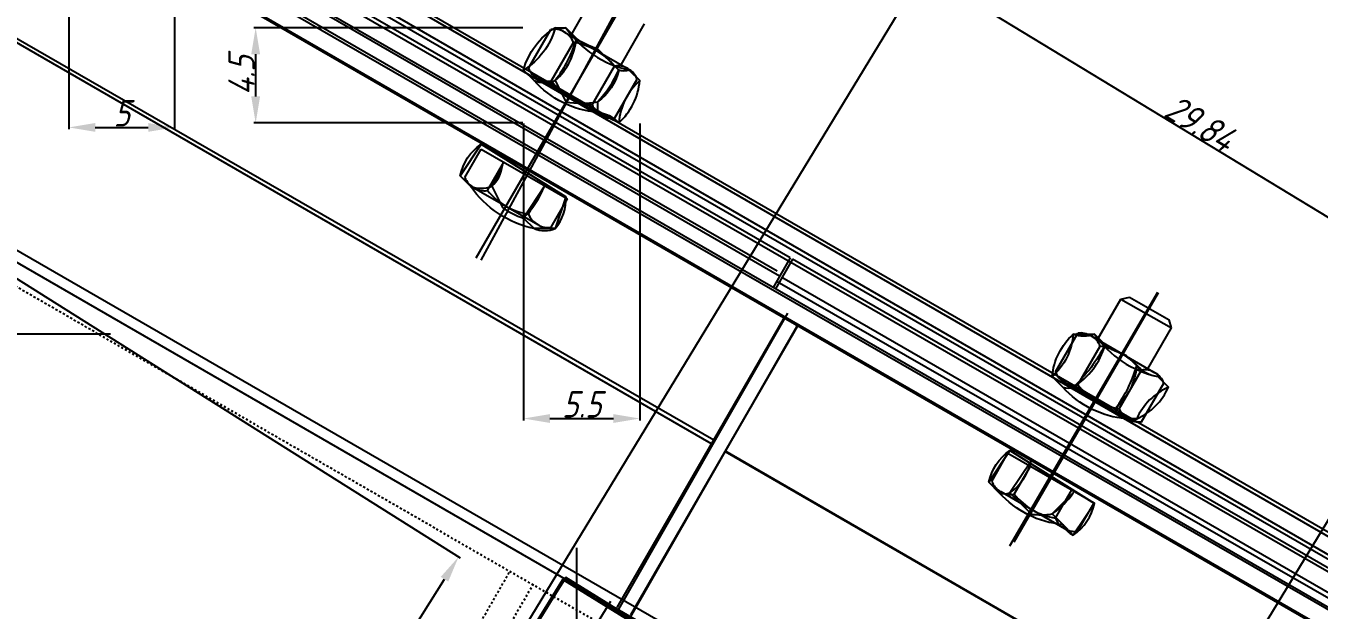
# Model space of a CAD drawing. Header units: millimetres. Extents: x 2787 to 6144, y -18 to 478.
# Drawn here: x 5823 to 5884.1, y 284.5 to 312.1 of the extents above; entities that cross this region are included whole.
import ezdxf

# ---------------------------------------------------------------- set-up
doc = ezdxf.new("R2010")
doc.units = ezdxf.units.MM
for name, pattern in [('ACAD_ISO02W100', [15, 12, -3]), ('CENTER', [50.8, 31.75, -6.35, 6.35, -6.35]), ('CENTER2', [28.575, 19.05, -3.175, 3.175, -3.175]), ('HIDDEN', [0.2, 0.1, -0.1])]:
    doc.linetypes.add(name, pattern=pattern)
for name, color, linetype in [('ADIM', 3, 'Continuous'), ('ADIM_CENTER', 1, 'Continuous'), ('ADIM_CLEAN', 3, 'Continuous'), ('ADIM_CLEAN_L', 3, 'Continuous')]:
    doc.layers.add(name, color=color, linetype=linetype)
for name, color, linetype, lineweight in [('中心线', 1, 'CENTER', 13), ('图层1', 1, 'CENTER2', 25), ('尺寸线', 22, 'Continuous', 13), ('虚线', 8, 'ACAD_ISO02W100', 13)]:
    doc.layers.add(name, color=color, linetype=linetype, lineweight=lineweight)
doc.styles.get("Standard").update_dxf_attribs({"font": 'gbeitc.shx', "bigfont": 'gbcbig.shx'})
doc.dimstyles.new('ADIM', dxfattribs={"dimscale": 0.5, "dimtxt": 2.5, "dimasz": 2.5, "dimexe": 0.18, "dimexo": 0.0625, "dimgap": 0.09, "dimtad": 1, "dimdec": 4, "dimzin": 0, "dimdsep": 46, "dimtxsty": 'Standard', "dimcen": 0.09, "dimadec": 0, "dimazin": 0, "dimtfac": 1, "dimtdec": 4, "dimtofl": 0, "dimtmove": 0, "dimatfit": 3, "dimfxl": 1, "dimtolj": 1, "dimtzin": 0, "dimarcsym": 0})

# ---------------------------------------------------------------- blocks, each defined once
blk = doc.blocks.new('*D27')
at = {"layer": 'ADIM', "color": 0, "lineweight": -2, "transparency": 16777216}
for p, q in [((5846.5, 307.469), (5846.5, 293.426)), ((5852, 307.469), (5852, 293.426)), ((5847.75, 293.516), (5850.75, 293.516))]:
    blk.add_line(p, q, dxfattribs=at)
at = {"layer": 'ADIM', "color": 0, "transparency": 16777216}
for points in [[(5847.75, 293.724), (5847.75, 293.307), (5846.5, 293.516)], [(5850.75, 293.724), (5850.75, 293.307), (5852, 293.516)]]:
    blk.add_solid(points, dxfattribs=at)
at = {"layer": 'Defpoints', "color": 0, "transparency": 16777216}
for p in [(5846.5, 307.5), (5852, 307.5), (5852, 293.516)]:
    blk.add_point(p, dxfattribs=at)
at = {"layer": 'ADIM', "color": 0, "transparency": 16777216, "insert": (5849.25, 294.186), "char_height": 1.25, "attachment_point": 5}
blk.add_mtext('\\A1;5.5', dxfattribs=at)
blk = doc.blocks.new('*D28')
at = {"layer": 'ADIM', "color": 0, "lineweight": -2, "transparency": 16777216}
for p, q in [((5846.469, 312), (5833.744, 312)), ((5833.834, 308.75), (5833.834, 310.75)), ((5846.469, 307.5), (5833.744, 307.5))]:
    blk.add_line(p, q, dxfattribs=at)
at = {"layer": 'ADIM', "color": 0, "transparency": 16777216}
for points in [[(5833.625, 310.75), (5834.042, 310.75), (5833.834, 312)], [(5833.625, 308.75), (5834.042, 308.75), (5833.834, 307.5)]]:
    blk.add_solid(points, dxfattribs=at)
at = {"layer": 'Defpoints', "color": 0, "transparency": 16777216}
for p in [(5833.834, 312), (5846.5, 312), (5846.5, 307.5)]:
    blk.add_point(p, dxfattribs=at)
at = {"layer": 'ADIM', "color": 0, "transparency": 16777216, "insert": (5833.164, 309.75), "char_height": 1.25, "attachment_point": 5, "rotation": 90}
blk.add_mtext('\\A1;4.5', dxfattribs=at)
blk = doc.blocks.new('*D31')
at = {"layer": 'ADIM', "color": 0, "lineweight": -2, "transparency": 16777216}
for p, q in [((5825, 319.969), (5825, 307.197)), ((5830, 319.969), (5830, 307.197)), ((5826.25, 307.287), (5828.75, 307.287))]:
    blk.add_line(p, q, dxfattribs=at)
at = {"layer": 'ADIM', "color": 0, "transparency": 16777216}
for points in [[(5826.25, 307.495), (5826.25, 307.079), (5825, 307.287)], [(5828.75, 307.495), (5828.75, 307.079), (5830, 307.287)]]:
    blk.add_solid(points, dxfattribs=at)
at = {"layer": 'Defpoints', "color": 0, "transparency": 16777216}
for p in [(5825, 320), (5830, 320), (5830, 307.287)]:
    blk.add_point(p, dxfattribs=at)
at = {"layer": 'ADIM', "color": 0, "transparency": 16777216, "insert": (5827.5, 307.957), "char_height": 1.25, "attachment_point": 5}
blk.add_mtext('\\A1;5', dxfattribs=at)
blk = doc.blocks.new('*D97')
at = {"layer": 'ADIM', "color": 0, "lineweight": -2, "transparency": 16777216}
for p, q in [((5814.026, 305.483), (5843.506, 286.922)), ((5805.526, 291.983), (5835.006, 273.422)), ((5835.595, 274.528), (5842.763, 285.913))]:
    blk.add_line(p, q, dxfattribs=at)
at = {"layer": 'ADIM', "color": 0, "transparency": 16777216}
for points in [[(5842.587, 286.024), (5842.94, 285.802), (5843.429, 286.97)], [(5835.419, 274.639), (5835.772, 274.417), (5834.929, 273.47)]]:
    blk.add_solid(points, dxfattribs=at)
at = {"layer": 'Defpoints', "color": 0, "transparency": 16777216}
for p in [(5814, 305.5), (5805.5, 292), (5843.429, 286.97)]:
    blk.add_point(p, dxfattribs=at)
at = {"layer": 'ADIM', "color": 0, "transparency": 16777216, "insert": (5838.612, 280.577), "char_height": 1.25, "attachment_point": 5, "rotation": 57.80427}
blk.add_mtext('\\A1;15.95', dxfattribs=at)
blk = doc.blocks.new('*D98')
at = {"layer": 'ADIM', "color": 0, "lineweight": -2, "transparency": 16777216}
for p, q in [((5788.516, 321.027), (5819.949, 372.739)), ((5844.334, 357.811), (5820.97, 372.013)), ((5814.016, 305.527), (5845.449, 357.239))]:
    blk.add_line(p, q, dxfattribs=at)
at = {"layer": 'ADIM', "color": 0, "transparency": 16777216}
for points in [[(5821.079, 372.191), (5820.862, 371.835), (5819.902, 372.662)], [(5844.442, 357.989), (5844.226, 357.633), (5845.402, 357.162)]]:
    blk.add_solid(points, dxfattribs=at)
at = {"layer": 'Defpoints', "color": 0, "transparency": 16777216}
for p in [(5819.902, 372.662), (5788.5, 321), (5814, 305.5)]:
    blk.add_point(p, dxfattribs=at)
at = {"layer": 'ADIM', "color": 0, "transparency": 16777216, "insert": (5833, 365.484), "char_height": 1.25, "attachment_point": 5, "rotation": 328.70696}
blk.add_mtext('\\A1;29.84', dxfattribs=at)
blk = doc.blocks.new('*D102')
at = {"layer": 'ADIM', "color": 0, "lineweight": -2, "transparency": 16777216}
for p, q in [((5823.09, 318.857), (5820.761, 321.186)), ((5812.522, 306.522), (5824.037, 318.037)), ((5813.522, 305.522), (5825.037, 317.037)), ((5825.857, 316.09), (5826.741, 315.206))]:
    blk.add_line(p, q, dxfattribs=at)
at = {"layer": 'ADIM', "color": 0, "transparency": 16777216}
for points in [[(5823.237, 319.005), (5822.942, 318.71), (5823.973, 317.973)], [(5826.005, 316.237), (5825.71, 315.942), (5824.973, 316.973)]]:
    blk.add_solid(points, dxfattribs=at)
at = {"layer": 'Defpoints', "color": 0, "transparency": 16777216}
for p in [(5823.973, 317.973), (5812.5, 306.5), (5813.5, 305.5)]:
    blk.add_point(p, dxfattribs=at)
at = {"layer": 'ADIM', "color": 0, "transparency": 16777216, "insert": (5821.957, 320.937), "char_height": 1.25, "attachment_point": 5, "rotation": 315}
blk.add_mtext('\\A1;1.41', dxfattribs=at)
blk = doc.blocks.new('*D127')
at = {"layer": 'ADIM', "color": 0, "lineweight": -2, "transparency": 16777216}
for p, q in [((5834.016, 263.027), (5865.449, 314.739)), ((5889.834, 299.811), (5866.47, 314.013)), ((5859.516, 247.527), (5890.949, 299.239))]:
    blk.add_line(p, q, dxfattribs=at)
at = {"layer": 'ADIM', "color": 0, "transparency": 16777216}
for points in [[(5866.579, 314.191), (5866.362, 313.835), (5865.402, 314.662)], [(5889.942, 299.989), (5889.726, 299.633), (5890.902, 299.162)]]:
    blk.add_solid(points, dxfattribs=at)
at = {"layer": 'Defpoints', "color": 0, "transparency": 16777216}
for p in [(5865.402, 314.662), (5834, 263), (5859.5, 247.5)]:
    blk.add_point(p, dxfattribs=at)
at = {"layer": 'ADIM', "color": 0, "transparency": 16777216, "insert": (5878.5, 307.484), "char_height": 1.25, "attachment_point": 5, "rotation": 328.70696}
blk.add_mtext('\\A1;29.84', dxfattribs=at)
blk = doc.blocks.new('*D132')
at = {"layer": 'ADIM', "color": 0, "lineweight": -2, "transparency": 16777216}
for p, q in [((5826.969, 297.5), (5689.795, 297.5)), ((5689.885, 245.25), (5689.885, 296.25)), ((5826.969, 244), (5689.795, 244))]:
    blk.add_line(p, q, dxfattribs=at)
at = {"layer": 'ADIM', "color": 0, "transparency": 16777216}
for points in [[(5689.677, 296.25), (5690.094, 296.25), (5689.885, 297.5)], [(5689.677, 245.25), (5690.094, 245.25), (5689.885, 244)]]:
    blk.add_solid(points, dxfattribs=at)
at = {"layer": 'Defpoints', "color": 0, "transparency": 16777216}
for p in [(5689.885, 297.5), (5827, 297.5), (5827, 244)]:
    blk.add_point(p, dxfattribs=at)
at = {"layer": 'ADIM', "color": 0, "transparency": 16777216, "insert": (5689.215, 270.75), "char_height": 1.25, "attachment_point": 5, "rotation": 90}
blk.add_mtext('\\A1;53.5', dxfattribs=at)

msp = doc.modelspace()

# ---------------------------------------------------------------- linework, layer by layer
at = {"color": 7, "linetype": 'Continuous', "lineweight": -3}
for p, q in [((6139.25092, 140.76587), (5731.60126, 376.32245)), ((6138.87591, 140.11634), (5731.22628, 375.67295)), ((5730.10334, 373.72797), (6137.87692, 138.38603)), ((5729.60334, 372.86194), (6137.37707, 137.51992)), ((6113.91684, 132.7302), (5721.6621, 359.10731)), ((5859.11294, 301.1163), (5813.11263, 327.67459)), ((5858.61302, 300.25041), (5812.61271, 326.8087)), ((5809.47604, 318.8196), (5855.38001, 292.32762)), ((5848.7303, 311.62297), (5849.83306, 313.533)), ((5846.74052, 310.09448), (5847.79662, 311.9237)), ((5851.11187, 310.24797), (5852.22844, 312.18191)), ((5847.80302, 309.48105), (5848.85912, 311.31026)), ((5848.43107, 311.79573), (5851.44353, 310.05648)), ((5849.75298, 308.35524), (5850.80908, 310.18445)), ((5847.16857, 309.60902), (5850.18103, 307.86977)), ((5850.81548, 307.7418), (5851.87158, 309.57102)), ((5843.72962, 304.91841), (5844.50142, 306.2552)), ((5844.50142, 306.2552), (5848.57638, 303.90252)), ((5844.79212, 304.30497), (5845.56392, 305.64177)), ((5844.15767, 304.43294), (5847.17013, 302.69369)), ((5846.74209, 303.17916), (5847.51388, 304.51595)), ((5847.80459, 302.56572), (5848.57638, 303.90252)), ((5859.11294, 301.1163), (5858.30057, 299.70923)), ((5859.22117, 301.05381), (5858.4088, 299.64674)), ((5905.22149, 274.49552), (5859.22117, 301.05381)), ((5904.72156, 273.62963), (5858.72125, 300.18792)), ((5873.63938, 297.2475), (5874.74214, 299.15753)), ((5874.74214, 299.15753), (5875.15205, 299.26091)), ((5874.74214, 299.15753), (5877.13752, 297.80644)), ((5875.15205, 299.26091), (5877.02761, 298.17806)), ((5858.84489, 298.32896), (5850.90739, 284.58081)), ((5859.49447, 297.95408), (5851.55697, 284.20592)), ((5877.13752, 297.80644), (5877.02761, 298.17806)), ((5871.6496, 295.71902), (5872.7057, 297.54823)), ((5873.34015, 297.42026), (5876.35261, 295.68102)), ((5876.02095, 295.8725), (5877.13752, 297.80644)), ((5872.7121, 295.10558), (5873.7682, 296.9348)), ((5874.66206, 293.97977), (5875.71816, 295.80898)), ((5872.07765, 295.23355), (5875.09011, 293.4943)), ((5875.72456, 293.36633), (5876.78066, 295.19555)), ((5856.02959, 291.95273), (5901.93356, 265.46074)), ((5868.6387, 290.54294), (5869.4105, 291.87973)), ((5869.4105, 291.87973), (5873.48546, 289.52705)), ((5869.7012, 289.9295), (5870.473, 291.2663)), ((5869.06675, 290.05747), (5872.07921, 288.31822)), ((5871.65117, 288.80369), (5872.42296, 290.14049)), ((5872.71367, 288.19026), (5873.48546, 289.52705))]:
    msp.add_line(p, q, dxfattribs=at)
at = {"lineweight": -3}
msp.add_lwpolyline([(5872.37451, 271.06904), (5873.56307, 270.33563), (5865.16102, 256.71926), (5839.94946, 272.27618), (5848.35151, 285.89255), (5861.10301, 278.02418)], dxfattribs=at)
msp.add_lwpolyline([(5840.01643, 272.27432), (5865.228, 256.7174), (5873.63004, 270.33377), (5848.41848, 285.89069)], close=True, dxfattribs=at)
at = {"color": 7, "linetype": 'Continuous', "lineweight": -3}
for centre, radius, start, end in [((5847.95113, 311.05302), 0.88429, 57.1298859, 100.0632782), ((5848.02782, 311.00874), 0.88429, 19.9367218, 62.8701141), ((5848.29773, 308.02956), 3.32839, 60.4883334, 80.28977), ((5848.2486, 308.05793), 3.32839, 39.71023, 59.5116666), ((5847.57181, 310.39601), 0.88429, 199.9367218, 242.8701141), ((5850.9636, 309.31377), 0.88429, 57.1298859, 100.0632782), ((5847.6485, 310.35173), 0.88429, 237.1298859, 280.0632782), ((5850.3635, 311.60758), 3.32839, 219.71023, 239.5116666), ((5851.04029, 309.26949), 0.88429, 19.9367218, 62.8701141), ((5850.31437, 311.63594), 3.32839, 240.4883334, 260.28977), ((5850.58427, 308.65676), 0.88429, 199.9367218, 242.8701141), ((5850.66097, 308.61249), 0.88429, 237.1298859, 280.0632782), ((5844.56091, 305.21993), 0.88429, 199.9367218, 242.8701141), ((5844.63761, 305.17565), 0.88429, 237.1298859, 280.0632782), ((5847.3526, 306.4315), 3.32839, 219.71023, 239.5116666), ((5847.30347, 306.45986), 3.32839, 240.4883334, 260.28977), ((5847.57338, 303.48069), 0.88429, 199.9367218, 242.8701141), ((5847.65007, 303.43641), 0.88429, 237.1298859, 280.0632782), ((5872.86021, 296.67755), 0.88429, 57.1298859, 100.0632782), ((5872.9369, 296.63327), 0.88429, 19.9367218, 62.8701141), ((5873.20681, 293.65409), 3.32839, 60.4883334, 80.28977), ((5873.15768, 293.68246), 3.32839, 39.71023, 59.5116666), ((5872.48089, 296.02054), 0.88429, 199.9367218, 242.8701141), ((5875.87268, 294.9383), 0.88429, 57.1298859, 100.0632782), ((5875.94937, 294.89402), 0.88429, 19.9367218, 62.8701141), ((5872.55758, 295.97626), 0.88429, 237.1298859, 280.0632782), ((5875.27258, 297.23211), 3.32839, 219.71023, 239.5116666), ((5875.22345, 297.26048), 3.32839, 240.4883334, 260.28977), ((5875.49335, 294.2813), 0.88429, 199.9367218, 242.8701141), ((5875.57005, 294.23702), 0.88429, 237.1298859, 280.0632782), ((5869.46999, 290.84446), 0.88429, 199.9367218, 242.8701141), ((5869.54669, 290.80019), 0.88429, 237.1298859, 280.0632782), ((5872.26168, 292.05603), 3.32839, 219.71023, 239.5116666), ((5872.21255, 292.0844), 3.32839, 240.4883334, 260.28977), ((5872.48246, 289.10522), 0.88429, 199.9367218, 242.8701141), ((5872.55915, 289.06094), 0.88429, 237.1298859, 280.0632782)]:
    msp.add_arc(centre, radius, start, end, dxfattribs=at)
at = {"layer": 'ADIM_CENTER', "linetype": 'CENTER'}
for p, q in [((5849.02151, 277.15063), (5849.02151, 287.40063)), ((5849.02151, 277.52563), (5849.02151, 287.02563)), ((5849.02151, 277.90063), (5849.02151, 286.65063))]:
    msp.add_line(p, q, dxfattribs=at)
at = {"layer": 'ADIM_CLEAN'}
for points in [[(5851.5, 310), (5852, 309.5, 0.18955484), (5851, 307.5), (5850, 308, -0.18955484), (5847, 309.5), (5846.5, 310, -0.18955484), (5848, 312), (5848.5, 312, 0.18955484)], [(5849, 311.5), (5848.5, 312, -0.18955484), (5848, 312, -0.18955484), (5846.5, 310), (5847, 309.5, 0.18955484), (5848, 309.5, 0.18955484)], [(5851, 310), (5850, 311, -0.0866157), (5849, 311.5, -0.0866157), (5848, 309.5), (5848.5, 308.5, 0.0866157), (5850, 308.5, 0.0866157)], [(5850, 308.5), (5850, 308, -0.18955484), (5851, 307.5, 0.18955484), (5852, 309.5), (5851.5, 310, -0.18955484), (5851, 310, -0.18955484)], [(5844, 304.5), (5843.5, 305, -0.18955484), (5844.5, 306.5), (5848.5, 304), (5848, 302.5), (5847, 302.5, -0.18955484)], [(5847.5, 304.5), (5846.5, 303), (5847, 302.5, 0.18955484), (5848, 302.5, 0.18955484), (5848.5, 304), (5844.5, 306.5), (5843.5, 305), (5844, 304.5, 0.18955484), (5845, 304.5, 0.18955484), (5845.5, 305.5), (5845, 304.5), (5845.5, 303.5, 0.0866157), (5846.5, 303, 0.0866157)], [(5872.5, 297.5), (5873.5, 297.5, 0.18955484), (5876.5, 295.5), (5877, 295, 0.18955484), (5875.5, 293.5), (5875, 293.5, -0.18955484), (5872, 295), (5871.5, 295.5, -0.18955484)], [(5871.5, 295.5), (5872, 295, 0.18955484), (5872.5, 295, 0.18955484), (5874, 297), (5873.5, 297.5, -0.18955484), (5872.5, 297.5, -0.18955484)], [(5875.5, 296), (5875, 296.5, -0.0866157), (5874, 297, -0.0866157), (5872.5, 295), (5873.5, 294.5, 0.0866157), (5874.5, 294, 0.0866157)], [(5874.5, 294), (5875, 293.5, 0.18955484), (5875.5, 293.5, 0.18955484), (5877, 295), (5876.5, 295.5, -0.18955484), (5875.5, 296, -0.18955484)], [(5869.5, 292), (5873.5, 289.5), (5872.5, 288), (5872, 288.5, -0.18955484), (5869, 290), (5868.5, 290.5, -0.18955484)], [(5868.5, 290.5), (5869, 290, 0.18955484), (5869.5, 290, 0.18955484), (5870.5, 291.5), (5869.5, 290), (5870.5, 289, 0.0866157), (5871.5, 289, 0.0866157), (5872.5, 290), (5871.5, 289), (5872, 288.5, 0.18955484), (5872.5, 288, 0.18955484), (5873.5, 289.5), (5869.5, 292)]]:
    msp.add_lwpolyline(points, format="xyb", close=True, dxfattribs=at)
for points in [[(5873.5, 270.5), (5848.5, 286), (5861, 278), (5848.5, 286), (5840, 272.5), (5865, 256.5), (5873.5, 270.5), (5872.5, 271)], [(5865, 256.5), (5840, 272.5), (5848.5, 286), (5873.5, 270.5)]]:
    msp.add_lwpolyline(points, close=True, dxfattribs=at)
at = {"layer": 'ADIM_CLEAN_L'}
for p, q in [((5731.5, 376.5), (6139.5, 141)), ((5731, 375.5), (6139, 140)), ((5730, 373.5), (6138, 138.5)), ((5729.5, 373), (6137.5, 137.5)), ((5722, 359.5), (6114.5, 133)), ((5813, 327.5), (5905, 274.5)), ((5812.5, 327), (5858.5, 300.5)), ((5809.5, 319), (5855.5, 292.5)), ((5844.5, 301), (5851, 313)), ((5858.5, 300), (6043, 194)), ((5869.5, 287.5), (5876.5, 299.5)), ((5851, 284.5), (5859, 298.5)), ((5851.5, 284), (5859.5, 298)), ((5856, 292), (6088, 158))]:
    msp.add_line(p, q, dxfattribs=at)
at = {"layer": '中心线', "lineweight": -3}
for p, q in [((5844.25473, 301.11968), (5851.06572, 312.91666)), ((5869.70933, 287.68635), (5876.52032, 299.48332))]:
    msp.add_line(p, q, dxfattribs=at)
at = {"layer": '图层1', "lineweight": -3}
msp.add_line((5849.02151, 282.27563), (5850.62366, 284.87737), dxfattribs=at)
at = {"layer": '尺寸线', "lineweight": -3}
for p, q in [((5844.25473, 301.11968), (5851.06572, 312.91666)), ((5869.70933, 287.68635), (5876.52032, 299.48332))]:
    msp.add_line(p, q, dxfattribs=at)
at = {"layer": '虚线', "color": 251, "linetype": 'HIDDEN', "lineweight": -3}
msp.add_line((6114.0845, 131.47886), (5744.72074, 344.64518), dxfattribs=at)
at = {"layer": '虚线', "color": 8, "linetype": 'HIDDEN', "lineweight": -3}
for p, q in [((5838.87841, 274.18773), (5845.87462, 286.30553)), ((5846.95724, 285.68068), (5839.96094, 273.56273))]:
    msp.add_line(p, q, dxfattribs=at)

# ---------------------------------------------------------------- dimensions: what is measured, and where the dimension line sits
at = {"layer": 'ADIM'}
for p1, p2, distance, text, picture, middle in [((5814, 305.5), (5788.5, 321), -60.45704, '29.84', '*D98', (5833.00032, 365.4844)), ((5813.5, 305.5), (5812.5, 306.5), -16.22583, '1.41', '*D102', (5821.95704, 320.93728)), ((5859.5, 247.5), (5834, 263), -60.45704, '29.84', '*D127', (5878.50032, 307.4844)), ((5805.5, 292), (5814, 305.5), -34.77692, '15.95', '*D97', (5838.6124, 280.57738))]:
    dim = msp.add_aligned_dim(p1=p1, p2=p2, distance=distance, text=text, dimstyle='ADIM', dxfattribs=at)
    dim.commit()
    dim.dimension.update_dxf_attribs({"geometry": picture, "text_midpoint": middle})
for base, p1, p2, text, picture, middle in [((5830, 307.28691), (5825, 320), (5830, 320), '5', '*D31', (5827.5, 307.95691)), ((5852, 293.51561), (5846.5, 307.5), (5852, 307.5), '5.5', '*D27', (5849.25, 294.18561))]:
    dim = msp.add_linear_dim(base=base, p1=p1, p2=p2, text=text, dimstyle='ADIM', dxfattribs=at)
    dim.commit()
    dim.dimension.update_dxf_attribs({"geometry": picture, "text_midpoint": middle})
for base, p1, p2, text, picture, middle in [((5833.83357, 312), (5846.5, 307.5), (5846.5, 312), '4.5', '*D28', (5833.16357, 309.75)), ((5689.88546, 297.5), (5827, 244), (5827, 297.5), '53.5', '*D132', (5689.21546, 270.75))]:
    dim = msp.add_linear_dim(base=base, p1=p1, p2=p2, angle=90, text=text, dimstyle='ADIM', dxfattribs=at)
    dim.commit()
    dim.dimension.update_dxf_attribs({"geometry": picture, "text_midpoint": middle})

doc.saveas('drawing.dxf')
